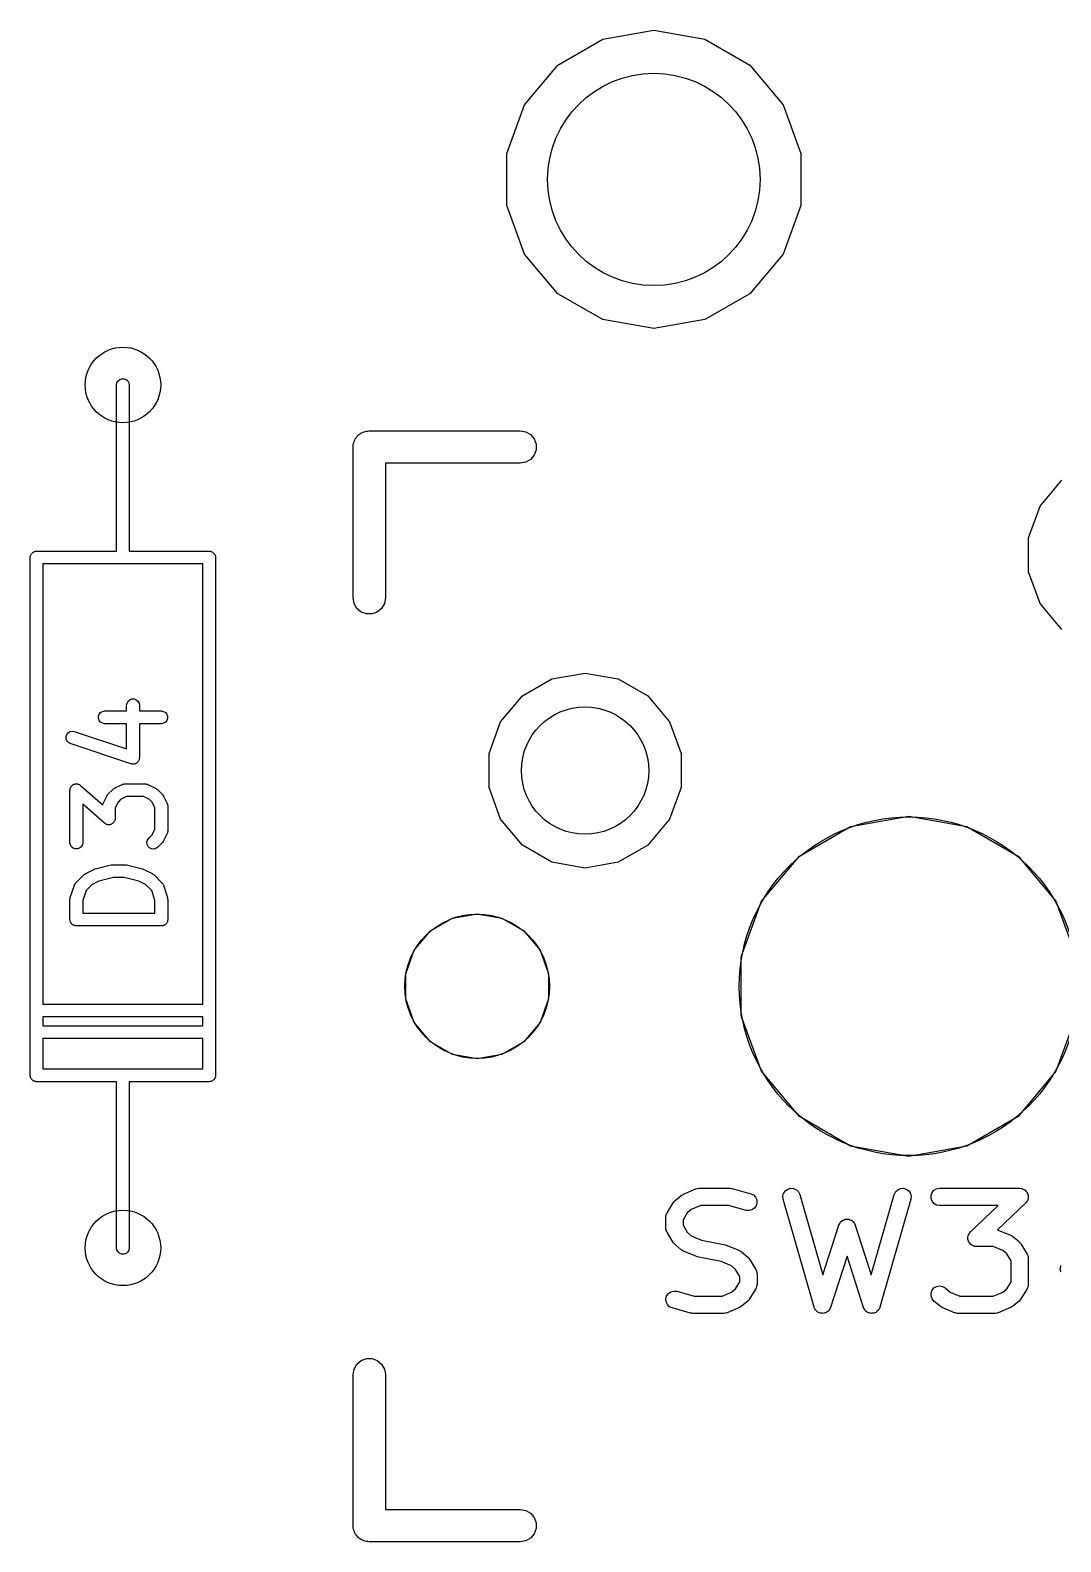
# Model space of a CAD drawing. Extents: x 35 to 203, y -146 to -25.
# Drawn here: x 101.91 to 114.04, y -104.54 to -86.74 of the extents above; entities that cross this region are included whole.
import ezdxf

# ---------------------------------------------------------------- set-up
doc = ezdxf.new("R2010")
doc.units = 0
doc.header["$MEASUREMENT"] = 0
doc.layers.get('0').update_dxf_attribs({"linetype": 'CONTINUOUS'})
doc.layers.add('BLACK', color=7, linetype='CONTINUOUS')

# ---------------------------------------------------------------- blocks, each defined once
blk = doc.blocks.new('PCB詳細')
at = {"layer": 'BLACK'}
for p, q in [((108.649, -86.8493), (109.25, -86.7433)), ((109.25, -86.7433), (109.851, -86.8493)), ((108.121, -87.1543), (108.649, -86.8493)), ((109.851, -86.8493), (110.379, -87.1543)), ((107.729, -87.6217), (108.121, -87.1543)), ((110.379, -87.1543), (110.771, -87.6217)), ((107.52, -88.195), (107.729, -87.6217)), ((110.771, -87.6217), (110.98, -88.195)), ((107.52, -88.805), (107.52, -88.195)), ((110.98, -88.195), (110.98, -88.805)), ((107.729, -89.3783), (107.52, -88.805)), ((110.98, -88.805), (110.771, -89.3783)), ((108.121, -89.8457), (107.729, -89.3783)), ((110.771, -89.3783), (110.379, -89.8457)), ((108.649, -90.1507), (108.121, -89.8457)), ((110.379, -89.8457), (109.851, -90.1507)), ((109.25, -90.2567), (108.649, -90.1507)), ((109.851, -90.1507), (109.25, -90.2567)), ((102.925, -90.92), (102.93, -90.8943)), ((102.925, -92.19), (102.925, -90.92)), ((102.93, -90.8943), (102.943, -90.8718)), ((102.943, -90.8718), (102.962, -90.855)), ((102.962, -90.855), (102.987, -90.8461)), ((102.987, -90.8461), (103.013, -90.8461)), ((103.013, -90.8461), (103.037, -90.855)), ((103.037, -90.855), (103.057, -90.8718)), ((103.057, -90.8718), (103.07, -90.8943)), ((103.07, -90.8943), (103.075, -90.92)), ((103.075, -90.92), (103.075, -92.19)), ((105.82, -91.4793), (105.835, -91.471)), ((105.835, -91.471), (105.851, -91.4681)), ((105.851, -91.4681), (105.867, -91.4624)), ((105.867, -91.4624), (105.884, -91.4624)), ((105.884, -91.4624), (105.9, -91.4595)), ((105.9, -91.4595), (107.678, -91.4595)), ((107.678, -91.4595), (107.743, -91.471)), ((107.743, -91.471), (107.8, -91.5041)), ((105.709, -91.65), (105.712, -91.6336)), ((105.709, -93.428), (105.709, -91.65)), ((105.712, -91.6169), (105.718, -91.6013)), ((105.712, -91.6336), (105.712, -91.6169)), ((105.718, -91.6013), (105.721, -91.5848)), ((105.721, -91.5848), (105.729, -91.5704)), ((105.729, -91.5704), (105.735, -91.5547)), ((105.735, -91.5547), (105.746, -91.542)), ((105.746, -91.542), (105.754, -91.5275)), ((105.754, -91.5275), (105.767, -91.5168)), ((105.767, -91.5168), (105.778, -91.5041)), ((105.778, -91.5041), (105.792, -91.4957)), ((105.792, -91.4957), (105.805, -91.485)), ((105.805, -91.485), (105.82, -91.4793)), ((107.8, -91.5041), (107.843, -91.5547)), ((107.843, -91.5547), (107.866, -91.6169)), ((107.866, -91.6169), (107.866, -91.6831)), ((107.743, -91.829), (107.678, -91.8405)), ((107.8, -91.7959), (107.743, -91.829)), ((107.843, -91.7452), (107.8, -91.7959)), ((107.866, -91.6831), (107.843, -91.7452)), ((107.678, -91.8405), (106.09, -91.8405)), ((106.09, -91.8405), (106.09, -93.428)), ((113.796, -92.3463), (114.052, -92.0411)), ((102.925, -92.877), (102.925, -92.19)), ((103.075, -92.19), (103.075, -92.877)), ((113.66, -92.7208), (113.796, -92.3463)), ((113.66, -93.1192), (113.66, -92.7208)), ((101.932, -92.8996), (101.936, -92.8945)), ((101.936, -92.8945), (101.941, -92.8913)), ((101.941, -92.8913), (101.947, -92.887)), ((101.947, -92.887), (101.953, -92.8848)), ((101.953, -92.8848), (101.958, -92.8815)), ((101.958, -92.8815), (101.965, -92.8804)), ((101.965, -92.8804), (101.971, -92.8781)), ((101.971, -92.8781), (101.978, -92.8781)), ((101.978, -92.8781), (101.984, -92.877)), ((101.984, -92.877), (102.925, -92.877)), ((103.075, -92.877), (104.016, -92.877)), ((104.016, -92.877), (104.022, -92.8781)), ((104.022, -92.8781), (104.029, -92.8781)), ((104.029, -92.8781), (104.035, -92.8804)), ((104.035, -92.8804), (104.042, -92.8815)), ((104.042, -92.8815), (104.047, -92.8848)), ((104.047, -92.8848), (104.053, -92.887)), ((104.053, -92.887), (104.059, -92.8913)), ((104.059, -92.8913), (104.064, -92.8945)), ((104.064, -92.8945), (104.068, -92.8996)), ((101.909, -92.952), (101.91, -92.9455)), ((101.909, -99.048), (101.909, -92.952)), ((101.91, -92.939), (101.912, -92.9328)), ((101.91, -92.9455), (101.91, -92.939)), ((101.912, -92.9328), (101.914, -92.9263)), ((101.914, -92.9263), (101.917, -92.9207)), ((101.917, -92.9207), (101.919, -92.9145)), ((101.919, -92.9145), (101.923, -92.9095)), ((101.923, -92.9095), (101.927, -92.9038)), ((101.927, -92.9038), (101.932, -92.8996)), ((103, -93.027), (102.059, -93.027)), ((102.059, -93.027), (102.059, -98.211)), ((103.941, -93.027), (103, -93.027)), ((103.941, -98.211), (103.941, -93.027)), ((104.068, -92.8996), (104.073, -92.9038)), ((104.073, -92.9038), (104.077, -92.9095)), ((104.077, -92.9095), (104.081, -92.9145)), ((104.081, -92.9145), (104.083, -92.9207)), ((104.083, -92.9207), (104.086, -92.9263)), ((104.086, -92.9263), (104.088, -92.9328)), ((104.088, -92.9328), (104.09, -92.939)), ((104.09, -92.939), (104.09, -92.9455)), ((104.09, -92.9455), (104.091, -92.952)), ((104.091, -92.952), (104.091, -99.048)), ((113.796, -93.4937), (113.66, -93.1192)), ((105.721, -93.4932), (105.709, -93.428)), ((106.09, -93.428), (106.079, -93.4932)), ((105.754, -93.5505), (105.721, -93.4932)), ((105.805, -93.593), (105.754, -93.5505)), ((105.867, -93.6156), (105.805, -93.593)), ((105.995, -93.593), (105.933, -93.6156)), ((106.046, -93.5505), (105.995, -93.593)), ((106.079, -93.4932), (106.046, -93.5505)), ((114.052, -93.7989), (113.796, -93.4937)), ((105.933, -93.6156), (105.867, -93.6156)), ((108.048, -94.3818), (108.44, -94.3126)), ((108.44, -94.3126), (108.832, -94.3818)), ((107.702, -94.5811), (108.048, -94.3818)), ((108.832, -94.3818), (109.178, -94.5811)), ((103.044, -94.6905), (103.049, -94.6648)), ((103.049, -94.6648), (103.062, -94.6423)), ((103.062, -94.6423), (103.082, -94.6255)), ((103.082, -94.6255), (103.106, -94.6166)), ((103.106, -94.6166), (103.132, -94.6166)), ((103.132, -94.6166), (103.157, -94.6255)), ((103.157, -94.6255), (103.177, -94.6423)), ((103.177, -94.6423), (103.19, -94.6648)), ((103.19, -94.6648), (103.194, -94.6905)), ((107.446, -94.8863), (107.702, -94.5811)), ((109.178, -94.5811), (109.434, -94.8863)), ((102.712, -94.8203), (102.721, -94.7958)), ((102.712, -94.8464), (102.712, -94.8203)), ((102.721, -94.8708), (102.712, -94.8464)), ((102.721, -94.7958), (102.738, -94.7759)), ((102.738, -94.7759), (102.76, -94.7629)), ((102.76, -94.7629), (102.786, -94.7583)), ((102.786, -94.7583), (103.044, -94.7583)), ((103.044, -94.7583), (103.044, -94.6905)), ((103.194, -94.6905), (103.194, -94.7583)), ((103.194, -94.7583), (103.452, -94.7583)), ((103.452, -94.7583), (103.478, -94.7629)), ((103.478, -94.7629), (103.501, -94.7759)), ((103.501, -94.7759), (103.517, -94.7958)), ((103.517, -94.7958), (103.526, -94.8203)), ((103.526, -94.8464), (103.517, -94.8708)), ((103.526, -94.8203), (103.526, -94.8464)), ((102.339, -95.0357), (102.355, -95.0153)), ((102.355, -95.0153), (102.377, -95.0017)), ((102.377, -95.0017), (102.403, -94.9965)), ((102.403, -94.9965), (102.428, -95.0003)), ((102.428, -95.0003), (103.044, -95.2055)), ((102.738, -94.8908), (102.721, -94.8708)), ((102.76, -94.9038), (102.738, -94.8908)), ((102.786, -94.9083), (102.76, -94.9038)), ((103.044, -94.9083), (102.786, -94.9083)), ((103.044, -95.2055), (103.044, -94.9083)), ((103.452, -94.9083), (103.194, -94.9083)), ((103.194, -94.9083), (103.194, -95.3095)), ((103.478, -94.9038), (103.452, -94.9083)), ((103.501, -94.8908), (103.478, -94.9038)), ((103.517, -94.8708), (103.501, -94.8908)), ((107.31, -95.2608), (107.446, -94.8863)), ((109.434, -94.8863), (109.57, -95.2608)), ((102.331, -95.0604), (102.339, -95.0357)), ((102.331, -95.0865), (102.331, -95.0604)), ((102.341, -95.1107), (102.331, -95.0865)), ((102.358, -95.1302), (102.341, -95.1107)), ((102.381, -95.1426), (102.358, -95.1302)), ((103.095, -95.3807), (102.381, -95.1426)), ((103.101, -95.3815), (103.095, -95.3807)), ((103.106, -95.3834), (103.101, -95.3815)), ((103.114, -95.3834), (103.106, -95.3834)), ((103.121, -95.3845), (103.114, -95.3834)), ((103.127, -95.3834), (103.121, -95.3845)), ((103.132, -95.3834), (103.127, -95.3834)), ((103.139, -95.3808), (103.132, -95.3834)), ((103.147, -95.3793), (103.139, -95.3808)), ((103.151, -95.3764), (103.147, -95.3793)), ((103.157, -95.3745), (103.151, -95.3764)), ((103.162, -95.3696), (103.157, -95.3745)), ((103.169, -95.3656), (103.162, -95.3696)), ((103.172, -95.3613), (103.169, -95.3656)), ((103.177, -95.3577), (103.172, -95.3613)), ((103.18, -95.3512), (103.177, -95.3577)), ((103.185, -95.3452), (103.18, -95.3512)), ((103.187, -95.34), (103.185, -95.3452)), ((103.19, -95.3352), (103.187, -95.34)), ((103.191, -95.3277), (103.19, -95.3352)), ((103.193, -95.3205), (103.191, -95.3277)), ((103.194, -95.3095), (103.193, -95.315)), ((103.193, -95.315), (103.193, -95.3205)), ((107.31, -95.6592), (107.31, -95.2608)), ((109.57, -95.2608), (109.57, -95.6592)), ((102.377, -95.6905), (102.379, -95.6833)), ((102.377, -96.3095), (102.377, -95.6905)), ((102.379, -95.6759), (102.381, -95.6705)), ((102.379, -95.6833), (102.379, -95.6759)), ((102.381, -95.6705), (102.382, -95.6648)), ((102.382, -95.6648), (102.386, -95.6585)), ((102.386, -95.6585), (102.388, -95.6516)), ((102.388, -95.6516), (102.392, -95.6473)), ((102.392, -95.6473), (102.395, -95.6423)), ((102.395, -95.6423), (102.401, -95.6376)), ((102.401, -95.6376), (102.405, -95.632)), ((102.405, -95.632), (102.41, -95.6292)), ((102.41, -95.6292), (102.415, -95.6255)), ((102.415, -95.6255), (102.422, -95.623)), ((102.422, -95.623), (102.428, -95.6195)), ((102.428, -95.6195), (102.434, -95.6186)), ((102.434, -95.6186), (102.439, -95.6166)), ((102.439, -95.6166), (102.447, -95.6166)), ((102.447, -95.6166), (102.454, -95.6155)), ((102.454, -95.6155), (102.46, -95.6166)), ((102.46, -95.6166), (102.465, -95.6166)), ((102.465, -95.6166), (102.472, -95.6191)), ((102.472, -95.6191), (102.479, -95.6205)), ((102.479, -95.6205), (102.484, -95.6235)), ((102.484, -95.6235), (102.49, -95.6255)), ((102.49, -95.6255), (102.495, -95.6302)), ((102.495, -95.6302), (102.502, -95.634)), ((102.502, -95.634), (102.762, -95.8615)), ((102.814, -95.7522), (102.821, -95.7425)), ((102.821, -95.7425), (102.828, -95.7327)), ((102.828, -95.7327), (102.876, -95.6851)), ((102.876, -95.6851), (102.885, -95.6782)), ((102.885, -95.6782), (102.895, -95.671)), ((102.895, -95.671), (102.99, -95.6234)), ((102.99, -95.6234), (102.994, -95.6222)), ((102.994, -95.6222), (102.998, -95.62)), ((102.998, -95.62), (103.007, -95.6185)), ((103.007, -95.6185), (103.015, -95.616)), ((103.015, -95.616), (103.02, -95.6162)), ((103.02, -95.6162), (103.024, -95.6155)), ((103.024, -95.6155), (103.262, -95.6155)), ((103.262, -95.6155), (103.266, -95.6162)), ((103.266, -95.6162), (103.27, -95.616)), ((103.27, -95.616), (103.279, -95.6185)), ((103.279, -95.6185), (103.288, -95.62)), ((103.288, -95.62), (103.291, -95.6222)), ((103.291, -95.6222), (103.295, -95.6234)), ((103.295, -95.6234), (103.391, -95.671)), ((103.391, -95.671), (103.4, -95.6782)), ((103.4, -95.6782), (103.41, -95.6851)), ((103.41, -95.6851), (103.458, -95.7327)), ((103.458, -95.7327), (103.465, -95.7425)), ((103.465, -95.7425), (103.472, -95.7522)), ((107.446, -96.0337), (107.31, -95.6592)), ((109.57, -95.6592), (109.434, -96.0337)), ((102.784, -96.0803), (102.527, -95.8558)), ((102.527, -95.8558), (102.527, -96.3095)), ((102.762, -95.8615), (102.763, -95.8553)), ((102.763, -95.8553), (102.765, -95.8516)), ((102.765, -95.8516), (102.766, -95.8474)), ((102.766, -95.8474), (102.814, -95.7522)), ((102.943, -95.8301), (102.908, -95.8987)), ((102.908, -95.8987), (102.908, -96.0238)), ((102.973, -95.7997), (102.943, -95.8301)), ((103.042, -95.7655), (102.973, -95.7997)), ((103.244, -95.7655), (103.042, -95.7655)), ((103.313, -95.7997), (103.244, -95.7655)), ((103.343, -95.8301), (103.313, -95.7997)), ((103.377, -95.8987), (103.343, -95.8301)), ((103.377, -96.149), (103.377, -95.8987)), ((103.472, -95.7522), (103.519, -95.8474)), ((103.519, -95.8474), (103.521, -95.8516)), ((103.521, -95.8516), (103.523, -95.8553)), ((103.523, -95.8553), (103.524, -95.864)), ((103.524, -95.864), (103.527, -95.8724)), ((103.527, -95.8724), (103.527, -95.8767)), ((103.527, -95.8767), (103.527, -95.881)), ((103.527, -95.881), (103.527, -96.1667)), ((102.79, -96.084), (102.784, -96.0803)), ((102.796, -96.0888), (102.79, -96.084)), ((102.801, -96.0907), (102.796, -96.0888)), ((102.806, -96.0937), (102.801, -96.0907)), ((102.813, -96.0952), (102.806, -96.0937)), ((102.82, -96.0977), (102.813, -96.0952)), ((102.826, -96.0977), (102.82, -96.0977)), ((102.832, -96.0988), (102.826, -96.0977)), ((102.839, -96.0977), (102.832, -96.0988)), ((102.846, -96.0977), (102.839, -96.0977)), ((102.852, -96.0957), (102.846, -96.0977)), ((102.858, -96.0948), (102.852, -96.0957)), ((102.864, -96.0913), (102.858, -96.0948)), ((102.871, -96.0888), (102.864, -96.0913)), ((102.875, -96.085), (102.871, -96.0888)), ((102.88, -96.0823), (102.875, -96.085)), ((102.885, -96.0767), (102.88, -96.0823)), ((102.891, -96.072), (102.885, -96.0767)), ((102.894, -96.067), (102.891, -96.072)), ((102.897, -96.0626), (102.894, -96.067)), ((102.9, -96.0558), (102.897, -96.0626)), ((102.904, -96.0495), (102.9, -96.0558)), ((102.905, -96.0438), (102.904, -96.0495)), ((102.907, -96.0384), (102.905, -96.0438)), ((102.908, -96.0238), (102.907, -96.031)), ((102.907, -96.031), (102.907, -96.0384)), ((107.702, -96.3389), (107.446, -96.0337)), ((109.434, -96.0337), (109.178, -96.3389)), ((111.565, -96.1192), (112.25, -95.9985)), ((112.25, -95.9985), (112.935, -96.1192)), ((103.282, -96.303), (103.289, -96.2778)), ((103.289, -96.2778), (103.304, -96.2565)), ((103.304, -96.2565), (103.343, -96.2175)), ((103.343, -96.2175), (103.377, -96.149)), ((103.519, -96.2002), (103.472, -96.2954)), ((103.521, -96.1961), (103.519, -96.2002)), ((103.523, -96.1923), (103.521, -96.1961)), ((103.524, -96.1837), (103.523, -96.1923)), ((103.527, -96.1752), (103.524, -96.1837)), ((103.527, -96.1667), (103.527, -96.1709)), ((103.527, -96.1709), (103.527, -96.1752)), ((110.963, -96.4667), (111.565, -96.1192)), ((112.935, -96.1192), (113.537, -96.4667)), ((102.382, -96.3352), (102.377, -96.3095)), ((102.395, -96.3577), (102.382, -96.3352)), ((102.415, -96.3745), (102.395, -96.3577)), ((102.439, -96.3834), (102.415, -96.3745)), ((102.465, -96.3834), (102.439, -96.3834)), ((102.49, -96.3745), (102.465, -96.3834)), ((102.51, -96.3577), (102.49, -96.3745)), ((102.523, -96.3352), (102.51, -96.3577)), ((102.527, -96.3095), (102.523, -96.3352)), ((103.285, -96.3289), (103.282, -96.303)), ((103.296, -96.3525), (103.285, -96.3289)), ((103.314, -96.371), (103.296, -96.3525)), ((103.338, -96.382), (103.314, -96.371)), ((103.364, -96.3842), (103.338, -96.382)), ((103.389, -96.3775), (103.364, -96.3842)), ((103.41, -96.3626), (103.389, -96.3775)), ((103.458, -96.3149), (103.41, -96.3626)), ((103.465, -96.3051), (103.458, -96.3149)), ((103.472, -96.2954), (103.465, -96.3051)), ((108.048, -96.5382), (107.702, -96.3389)), ((109.178, -96.3389), (108.832, -96.5382)), ((102.562, -96.671), (102.657, -96.6234)), ((102.657, -96.6234), (102.665, -96.6211)), ((102.665, -96.6211), (102.672, -96.6177)), ((102.672, -96.6177), (102.863, -96.5701)), ((102.863, -96.5701), (102.872, -96.5694)), ((102.872, -96.5694), (102.881, -96.5679)), ((102.881, -96.5679), (103.024, -96.5679)), ((103.024, -96.5679), (103.033, -96.5694)), ((103.033, -96.5694), (103.042, -96.5701)), ((103.042, -96.5701), (103.232, -96.6177)), ((103.232, -96.6177), (103.24, -96.6211)), ((103.24, -96.6211), (103.248, -96.6234)), ((103.248, -96.6234), (103.343, -96.671)), ((108.44, -96.6074), (108.048, -96.5382)), ((108.832, -96.5382), (108.44, -96.6074)), ((110.517, -96.9992), (110.963, -96.4667)), ((113.537, -96.4667), (113.983, -96.9992)), ((102.381, -96.9525), (102.429, -96.8096)), ((102.429, -96.8096), (102.431, -96.8058)), ((102.431, -96.8058), (102.432, -96.8016)), ((102.432, -96.8016), (102.437, -96.7944)), ((102.437, -96.7944), (102.441, -96.7867)), ((102.441, -96.7867), (102.444, -96.7838)), ((102.444, -96.7838), (102.447, -96.7803)), ((102.447, -96.7803), (102.542, -96.6851)), ((102.542, -96.6851), (102.552, -96.6782)), ((102.552, -96.6782), (102.562, -96.671)), ((102.64, -96.7997), (102.566, -96.8738)), ((102.717, -96.7612), (102.64, -96.7997)), ((102.89, -96.7179), (102.717, -96.7612)), ((103.015, -96.7179), (102.89, -96.7179)), ((103.188, -96.7612), (103.015, -96.7179)), ((103.265, -96.7997), (103.188, -96.7612)), ((103.339, -96.8738), (103.265, -96.7997)), ((103.343, -96.671), (103.353, -96.6782)), ((103.353, -96.6782), (103.363, -96.6851)), ((103.363, -96.6851), (103.458, -96.7803)), ((103.458, -96.7803), (103.46, -96.7838)), ((103.46, -96.7838), (103.464, -96.7867)), ((103.464, -96.7867), (103.468, -96.7944)), ((103.468, -96.7944), (103.473, -96.8016)), ((103.473, -96.8016), (103.474, -96.8058)), ((103.474, -96.8058), (103.476, -96.8096)), ((103.476, -96.8096), (103.524, -96.9525)), ((102.377, -96.9762), (102.379, -96.9643)), ((102.377, -97.2143), (102.377, -96.9762)), ((102.379, -96.9643), (102.381, -96.9525)), ((102.566, -96.8738), (102.527, -96.9884)), ((102.527, -96.9884), (102.527, -97.1393)), ((103.377, -96.9884), (103.339, -96.8738)), ((103.377, -97.1393), (103.377, -96.9884)), ((103.524, -96.9525), (103.525, -96.9643)), ((103.525, -96.9643), (103.527, -96.9762)), ((103.527, -96.9762), (103.527, -97.2143)), ((102.527, -97.1393), (103.377, -97.1393)), ((106.878, -97.1974), (107.17, -97.1458)), ((107.17, -97.1458), (107.462, -97.1974)), ((110.279, -97.6524), (110.517, -96.9992)), ((113.983, -96.9992), (114.221, -97.6524)), ((102.379, -97.2207), (102.377, -97.2143)), ((102.379, -97.2273), (102.379, -97.2207)), ((102.381, -97.2335), (102.379, -97.2273)), ((102.382, -97.2399), (102.381, -97.2335)), ((102.385, -97.2456), (102.382, -97.2399)), ((102.387, -97.2518), (102.385, -97.2456)), ((102.392, -97.2568), (102.387, -97.2518)), ((102.395, -97.2625), (102.392, -97.2568)), ((102.4, -97.2667), (102.395, -97.2625)), ((102.404, -97.2717), (102.4, -97.2667)), ((102.41, -97.275), (102.404, -97.2717)), ((102.415, -97.2792), (102.41, -97.275)), ((102.421, -97.2815), (102.415, -97.2792)), ((102.427, -97.2848), (102.421, -97.2815)), ((102.433, -97.2859), (102.427, -97.2848)), ((102.439, -97.2881), (102.433, -97.2859)), ((102.446, -97.2881), (102.439, -97.2881)), ((102.452, -97.2893), (102.446, -97.2881)), ((103.452, -97.2893), (102.452, -97.2893)), ((103.459, -97.2881), (103.452, -97.2893)), ((103.465, -97.2881), (103.459, -97.2881)), ((103.472, -97.2859), (103.465, -97.2881)), ((103.478, -97.2848), (103.472, -97.2859)), ((103.484, -97.2815), (103.478, -97.2848)), ((103.49, -97.2792), (103.484, -97.2815)), ((103.495, -97.275), (103.49, -97.2792)), ((103.501, -97.2717), (103.495, -97.275)), ((103.505, -97.2667), (103.501, -97.2717)), ((103.51, -97.2625), (103.505, -97.2667)), ((103.513, -97.2568), (103.51, -97.2625)), ((103.517, -97.2518), (103.513, -97.2568)), ((103.52, -97.2456), (103.517, -97.2518)), ((103.523, -97.2399), (103.52, -97.2456)), ((103.524, -97.2335), (103.523, -97.2399)), ((103.526, -97.2273), (103.524, -97.2335)), ((103.527, -97.2143), (103.526, -97.2207)), ((103.526, -97.2207), (103.526, -97.2273)), ((106.43, -97.5729), (106.621, -97.3457)), ((106.621, -97.3457), (106.878, -97.1974)), ((107.462, -97.1974), (107.719, -97.3457)), ((107.719, -97.3457), (107.91, -97.5729)), ((106.329, -97.8517), (106.43, -97.5729)), ((107.91, -97.5729), (108.011, -97.8517)), ((110.279, -98.3476), (110.279, -97.6524)), ((106.329, -98.1483), (106.329, -97.8517)), ((108.011, -97.8517), (108.011, -98.1483)), ((102.059, -98.211), (103.941, -98.211)), ((106.43, -98.4271), (106.329, -98.1483)), ((108.011, -98.1483), (107.91, -98.4271)), ((102.059, -98.361), (102.059, -98.465)), ((103.941, -98.361), (102.059, -98.361)), ((103.941, -98.465), (103.941, -98.361)), ((110.517, -99.0008), (110.279, -98.3476)), ((114.221, -98.3476), (113.983, -99.0008)), ((102.059, -98.465), (103.941, -98.465)), ((106.621, -98.6543), (106.43, -98.4271)), ((107.91, -98.4271), (107.719, -98.6543)), ((103.941, -98.615), (102.059, -98.615)), ((102.059, -98.615), (102.059, -98.973)), ((103.941, -98.973), (103.941, -98.615)), ((106.878, -98.8026), (106.621, -98.6543)), ((107.719, -98.6543), (107.462, -98.8026)), ((107.17, -98.8541), (106.878, -98.8026)), ((107.462, -98.8026), (107.17, -98.8541)), ((101.91, -99.0545), (101.909, -99.048)), ((101.91, -99.061), (101.91, -99.0545)), ((101.912, -99.0672), (101.91, -99.061)), ((101.914, -99.0737), (101.912, -99.0672)), ((101.917, -99.0793), (101.914, -99.0737)), ((101.919, -99.0855), (101.917, -99.0793)), ((101.923, -99.0905), (101.919, -99.0855)), ((101.927, -99.0962), (101.923, -99.0905)), ((101.932, -99.1004), (101.927, -99.0962)), ((101.936, -99.1055), (101.932, -99.1004)), ((101.941, -99.1087), (101.936, -99.1055)), ((101.947, -99.113), (101.941, -99.1087)), ((101.953, -99.1152), (101.947, -99.113)), ((101.958, -99.1185), (101.953, -99.1152)), ((101.965, -99.1196), (101.958, -99.1185)), ((101.971, -99.1219), (101.965, -99.1196)), ((101.978, -99.1219), (101.971, -99.1219)), ((101.984, -99.123), (101.978, -99.1219)), ((102.925, -99.123), (101.984, -99.123)), ((102.059, -98.973), (103, -98.973)), ((102.925, -99.81), (102.925, -99.123)), ((103, -98.973), (103.941, -98.973)), ((104.016, -99.123), (103.075, -99.123)), ((103.075, -99.123), (103.075, -99.81)), ((104.022, -99.1219), (104.016, -99.123)), ((104.029, -99.1219), (104.022, -99.1219)), ((104.035, -99.1196), (104.029, -99.1219)), ((104.042, -99.1185), (104.035, -99.1196)), ((104.047, -99.1152), (104.042, -99.1185)), ((104.053, -99.113), (104.047, -99.1152)), ((104.059, -99.1087), (104.053, -99.113)), ((104.064, -99.1055), (104.059, -99.1087)), ((104.068, -99.1004), (104.064, -99.1055)), ((104.073, -99.0962), (104.068, -99.1004)), ((104.077, -99.0905), (104.073, -99.0962)), ((104.081, -99.0855), (104.077, -99.0905)), ((104.083, -99.0793), (104.081, -99.0855)), ((104.086, -99.0737), (104.083, -99.0793)), ((104.088, -99.0672), (104.086, -99.0737)), ((104.09, -99.061), (104.088, -99.0672)), ((104.091, -99.048), (104.09, -99.0545)), ((104.09, -99.0545), (104.09, -99.061)), ((110.963, -99.5332), (110.517, -99.0008)), ((113.983, -99.0008), (113.537, -99.5332)), ((111.565, -99.8808), (110.963, -99.5332)), ((113.537, -99.5332), (112.935, -99.8808)), ((102.925, -101.08), (102.925, -99.81)), ((103.075, -99.81), (103.075, -101.08)), ((112.25, -100.002), (111.565, -99.8808)), ((112.935, -99.8808), (112.25, -100.002)), ((109.405, -100.669), (109.478, -100.548)), ((109.478, -100.548), (109.489, -100.535)), ((109.489, -100.535), (109.5, -100.522)), ((109.5, -100.522), (109.572, -100.462)), ((109.572, -100.462), (109.586, -100.454)), ((109.586, -100.454), (109.598, -100.446)), ((109.598, -100.446), (109.743, -100.386)), ((109.743, -100.386), (109.746, -100.385)), ((109.746, -100.385), (109.748, -100.384)), ((109.748, -100.384), (109.763, -100.381)), ((109.763, -100.381), (109.778, -100.378)), ((109.778, -100.378), (109.78, -100.378)), ((109.78, -100.378), (109.783, -100.378)), ((109.783, -100.378), (110.145, -100.378)), ((110.145, -100.378), (110.159, -100.38)), ((110.159, -100.38), (110.173, -100.382)), ((110.173, -100.382), (110.39, -100.442)), ((110.39, -100.442), (110.422, -100.457)), ((110.422, -100.457), (110.447, -100.482)), ((110.447, -100.482), (110.462, -100.515)), ((110.464, -100.55), (110.455, -100.584)), ((110.462, -100.515), (110.464, -100.55)), ((110.77, -100.472), (110.778, -100.438)), ((110.773, -100.507), (110.77, -100.472)), ((111.136, -101.777), (110.773, -100.507)), ((110.778, -100.438), (110.798, -100.409)), ((110.798, -100.409), (110.827, -100.388)), ((110.827, -100.388), (110.861, -100.378)), ((110.861, -100.378), (110.896, -100.381)), ((110.896, -100.381), (110.928, -100.395)), ((110.928, -100.395), (110.953, -100.42)), ((110.953, -100.42), (110.969, -100.452)), ((110.969, -100.452), (111.24, -101.399)), ((111.809, -101.399), (112.08, -100.452)), ((112.275, -100.507), (111.912, -101.777)), ((112.08, -100.452), (112.095, -100.42)), ((112.095, -100.42), (112.121, -100.395)), ((112.121, -100.395), (112.153, -100.381)), ((112.153, -100.381), (112.188, -100.378)), ((112.188, -100.378), (112.222, -100.388)), ((112.222, -100.388), (112.25, -100.409)), ((112.25, -100.409), (112.27, -100.438)), ((112.27, -100.438), (112.279, -100.472)), ((112.279, -100.472), (112.275, -100.507)), ((112.513, -100.462), (112.525, -100.429)), ((112.513, -100.497), (112.513, -100.462)), ((112.525, -100.53), (112.513, -100.497)), ((112.525, -100.429), (112.548, -100.402)), ((112.548, -100.557), (112.525, -100.53)), ((112.548, -100.402), (112.578, -100.384)), ((112.578, -100.384), (112.613, -100.378)), ((112.613, -100.378), (113.556, -100.378)), ((113.556, -100.378), (113.571, -100.38)), ((113.571, -100.38), (113.585, -100.382)), ((113.585, -100.382), (113.588, -100.383)), ((113.588, -100.383), (113.591, -100.384)), ((113.591, -100.384), (113.604, -100.391)), ((113.604, -100.391), (113.617, -100.398)), ((113.617, -100.398), (113.619, -100.4)), ((113.619, -100.4), (113.622, -100.402)), ((113.622, -100.402), (113.631, -100.413)), ((113.635, -100.541), (113.626, -100.553)), ((113.631, -100.413), (113.641, -100.423)), ((113.644, -100.53), (113.635, -100.541)), ((113.641, -100.423), (113.642, -100.426)), ((113.642, -100.426), (113.644, -100.429)), ((113.644, -100.429), (113.649, -100.442)), ((113.645, -100.527), (113.644, -100.53)), ((113.647, -100.525), (113.645, -100.527)), ((113.651, -100.511), (113.647, -100.525)), ((113.649, -100.442), (113.655, -100.456)), ((113.656, -100.497), (113.651, -100.511)), ((113.655, -100.456), (113.655, -100.459)), ((113.655, -100.459), (113.656, -100.462)), ((113.656, -100.462), (113.656, -100.476)), ((113.656, -100.476), (113.657, -100.491)), ((113.657, -100.491), (113.656, -100.494)), ((113.656, -100.494), (113.656, -100.497)), ((109.391, -100.721), (109.392, -100.712)), ((109.391, -100.842), (109.391, -100.721)), ((109.392, -100.712), (109.393, -100.702)), ((109.393, -100.702), (109.395, -100.695)), ((109.395, -100.695), (109.397, -100.687)), ((109.397, -100.687), (109.402, -100.678)), ((109.402, -100.678), (109.405, -100.669)), ((109.643, -100.668), (109.594, -100.75)), ((109.691, -100.628), (109.643, -100.668)), ((109.803, -100.581), (109.691, -100.628)), ((110.132, -100.581), (109.803, -100.581)), ((110.336, -100.638), (110.132, -100.581)), ((110.371, -100.641), (110.336, -100.638)), ((110.405, -100.632), (110.371, -100.641)), ((110.434, -100.612), (110.405, -100.632)), ((110.455, -100.584), (110.434, -100.612)), ((112.578, -100.575), (112.548, -100.557)), ((112.613, -100.581), (112.578, -100.575)), ((113.302, -100.581), (112.613, -100.581)), ((112.978, -100.89), (113.302, -100.581)), ((113.626, -100.553), (113.297, -100.867)), ((109.392, -100.852), (109.391, -100.842)), ((109.393, -100.862), (109.392, -100.852)), ((109.395, -100.869), (109.393, -100.862)), ((109.397, -100.877), (109.395, -100.869)), ((109.402, -100.886), (109.397, -100.877)), ((109.405, -100.895), (109.402, -100.886)), ((109.478, -101.016), (109.405, -100.895)), ((109.594, -100.75), (109.594, -100.814)), ((109.594, -100.814), (109.643, -100.896)), ((109.643, -100.896), (109.691, -100.936)), ((111.24, -101.399), (111.428, -100.811)), ((111.428, -100.811), (111.429, -100.808)), ((111.429, -100.808), (111.43, -100.804)), ((111.43, -100.804), (111.438, -100.792)), ((111.438, -100.792), (111.444, -100.78)), ((111.444, -100.78), (111.447, -100.777)), ((111.447, -100.777), (111.449, -100.774)), ((111.449, -100.774), (111.46, -100.766)), ((111.46, -100.766), (111.47, -100.756)), ((111.47, -100.756), (111.474, -100.755)), ((111.474, -100.755), (111.477, -100.752)), ((111.477, -100.752), (111.49, -100.748)), ((111.49, -100.748), (111.503, -100.743)), ((111.503, -100.743), (111.507, -100.743)), ((111.507, -100.743), (111.511, -100.742)), ((111.511, -100.742), (111.524, -100.742)), ((111.524, -100.742), (111.538, -100.742)), ((111.538, -100.742), (111.542, -100.743)), ((111.542, -100.743), (111.546, -100.743)), ((111.546, -100.743), (111.559, -100.748)), ((111.559, -100.748), (111.572, -100.752)), ((111.572, -100.752), (111.575, -100.755)), ((111.575, -100.755), (111.579, -100.756)), ((111.579, -100.756), (111.589, -100.766)), ((111.589, -100.766), (111.599, -100.774)), ((111.599, -100.774), (111.602, -100.777)), ((111.602, -100.777), (111.605, -100.78)), ((111.605, -100.78), (111.611, -100.792)), ((111.611, -100.792), (111.618, -100.804)), ((111.618, -100.804), (111.619, -100.808)), ((111.619, -100.808), (111.621, -100.811)), ((111.621, -100.811), (111.809, -101.399)), ((112.96, -100.913), (112.97, -100.901)), ((112.97, -100.901), (112.978, -100.89)), ((113.297, -100.867), (113.301, -100.868)), ((113.301, -100.868), (113.303, -100.869)), ((113.303, -100.869), (113.305, -100.87)), ((113.305, -100.87), (113.45, -100.93)), ((102.93, -101.106), (102.925, -101.08)), ((103.075, -101.08), (103.07, -101.106)), ((109.489, -101.028), (109.478, -101.016)), ((109.5, -101.041), (109.489, -101.028)), ((109.572, -101.102), (109.5, -101.041)), ((109.691, -100.936), (109.813, -100.987)), ((109.813, -100.987), (110.094, -101.045)), ((110.094, -101.045), (110.103, -101.049)), ((110.103, -101.049), (110.112, -101.051)), ((110.112, -101.051), (110.257, -101.111)), ((112.947, -100.952), (112.948, -100.949)), ((112.948, -100.966), (112.947, -100.952)), ((112.948, -100.946), (112.953, -100.932)), ((112.948, -100.949), (112.948, -100.946)), ((112.948, -100.981), (112.948, -100.966)), ((112.949, -100.984), (112.948, -100.981)), ((112.95, -100.987), (112.949, -100.984)), ((112.955, -101.001), (112.95, -100.987)), ((112.953, -100.932), (112.957, -100.918)), ((112.96, -101.014), (112.955, -101.001)), ((112.957, -100.918), (112.959, -100.916)), ((112.959, -100.916), (112.96, -100.913)), ((112.962, -101.017), (112.96, -101.014)), ((112.964, -101.02), (112.962, -101.017)), ((112.974, -101.03), (112.964, -101.02)), ((112.983, -101.041), (112.974, -101.03)), ((112.986, -101.043), (112.983, -101.041)), ((112.988, -101.045), (112.986, -101.043)), ((113.001, -101.052), (112.988, -101.045)), ((113.014, -101.059), (113.001, -101.052)), ((113.017, -101.059), (113.014, -101.059)), ((113.02, -101.061), (113.017, -101.059)), ((113.034, -101.062), (113.02, -101.061)), ((113.048, -101.065), (113.034, -101.062)), ((113.246, -101.065), (113.048, -101.065)), ((113.358, -101.112), (113.246, -101.065)), ((113.45, -100.93), (113.463, -100.938)), ((113.463, -100.938), (113.476, -100.946)), ((113.476, -100.946), (113.549, -101.006)), ((113.549, -101.006), (113.56, -101.019)), ((113.56, -101.019), (113.571, -101.032)), ((113.571, -101.032), (113.643, -101.153)), ((102.943, -101.128), (102.93, -101.106)), ((102.962, -101.145), (102.943, -101.128)), ((102.987, -101.154), (102.962, -101.145)), ((103.013, -101.154), (102.987, -101.154)), ((103.037, -101.145), (103.013, -101.154)), ((103.057, -101.128), (103.037, -101.145)), ((103.07, -101.106), (103.057, -101.128)), ((109.586, -101.109), (109.572, -101.102)), ((109.598, -101.118), (109.586, -101.109)), ((109.743, -101.178), (109.598, -101.118)), ((109.753, -101.18), (109.743, -101.178)), ((109.762, -101.184), (109.753, -101.18)), ((110.043, -101.242), (109.762, -101.184)), ((110.165, -101.293), (110.043, -101.242)), ((110.257, -101.111), (110.27, -101.12)), ((110.27, -101.12), (110.283, -101.127)), ((110.283, -101.127), (110.356, -101.188)), ((110.356, -101.188), (110.367, -101.201)), ((110.367, -101.201), (110.378, -101.213)), ((110.378, -101.213), (110.45, -101.334)), ((111.524, -101.176), (111.331, -101.78)), ((111.718, -101.78), (111.524, -101.176)), ((113.405, -101.151), (113.358, -101.112)), ((113.455, -101.233), (113.405, -101.151)), ((113.455, -101.479), (113.455, -101.233)), ((113.643, -101.153), (113.647, -101.162)), ((113.647, -101.162), (113.652, -101.17)), ((113.652, -101.17), (113.653, -101.178)), ((113.653, -101.178), (113.656, -101.186)), ((113.656, -101.186), (113.656, -101.196)), ((113.656, -101.196), (113.658, -101.205)), ((113.658, -101.205), (113.658, -101.508)), ((110.212, -101.333), (110.165, -101.293)), ((110.262, -101.415), (110.212, -101.333)), ((110.262, -101.479), (110.262, -101.415)), ((110.45, -101.334), (110.454, -101.343)), ((110.454, -101.343), (110.459, -101.352)), ((110.459, -101.352), (110.46, -101.36)), ((110.46, -101.36), (110.463, -101.367)), ((110.463, -101.367), (110.463, -101.377)), ((110.463, -101.377), (110.465, -101.387)), ((110.465, -101.387), (110.465, -101.508)), ((114.035, -101.323), (114.037, -101.316)), ((114.037, -101.333), (114.035, -101.323)), ((114.037, -101.309), (114.04, -101.299)), ((114.037, -101.316), (114.037, -101.309)), ((114.037, -101.344), (114.037, -101.333)), ((114.039, -101.351), (114.037, -101.344)), ((114.04, -101.358), (114.039, -101.351)), ((114.04, -101.299), (114.043, -101.288)), ((114.045, -101.367), (114.04, -101.358)), ((109.401, -101.645), (109.421, -101.617)), ((109.421, -101.617), (109.45, -101.597)), ((109.45, -101.597), (109.484, -101.588)), ((109.484, -101.588), (109.519, -101.591)), ((109.519, -101.591), (109.724, -101.648)), ((110.053, -101.648), (110.165, -101.601)), ((110.165, -101.601), (110.212, -101.562)), ((110.212, -101.562), (110.262, -101.479)), ((110.45, -101.56), (110.378, -101.681)), ((110.454, -101.551), (110.45, -101.56)), ((110.459, -101.542), (110.454, -101.551)), ((110.46, -101.534), (110.459, -101.542)), ((110.463, -101.527), (110.46, -101.534)), ((110.465, -101.508), (110.463, -101.517)), ((110.463, -101.517), (110.463, -101.527)), ((112.513, -101.611), (112.525, -101.578)), ((112.513, -101.647), (112.513, -101.611)), ((112.525, -101.578), (112.547, -101.551)), ((112.547, -101.551), (112.578, -101.533)), ((112.578, -101.533), (112.613, -101.527)), ((112.613, -101.527), (112.647, -101.533)), ((112.647, -101.533), (112.678, -101.551)), ((112.678, -101.551), (112.739, -101.601)), ((112.739, -101.601), (112.851, -101.648)), ((113.246, -101.648), (113.358, -101.601)), ((113.358, -101.601), (113.405, -101.562)), ((113.405, -101.562), (113.455, -101.479)), ((113.643, -101.56), (113.571, -101.681)), ((113.647, -101.551), (113.643, -101.56)), ((113.652, -101.542), (113.647, -101.551)), ((113.653, -101.534), (113.652, -101.542)), ((113.656, -101.527), (113.653, -101.534)), ((113.658, -101.508), (113.656, -101.517)), ((113.656, -101.517), (113.656, -101.527)), ((109.391, -101.679), (109.401, -101.645)), ((109.394, -101.714), (109.391, -101.679)), ((109.409, -101.747), (109.394, -101.714)), ((109.433, -101.772), (109.409, -101.747)), ((109.465, -101.787), (109.433, -101.772)), ((109.683, -101.847), (109.465, -101.787)), ((109.724, -101.648), (110.053, -101.648)), ((110.257, -101.783), (110.112, -101.843)), ((110.27, -101.775), (110.257, -101.783)), ((110.283, -101.767), (110.27, -101.775)), ((110.356, -101.707), (110.283, -101.767)), ((110.367, -101.694), (110.356, -101.707)), ((110.378, -101.681), (110.367, -101.694)), ((111.139, -101.783), (111.136, -101.777)), ((111.14, -101.788), (111.139, -101.783)), ((111.146, -101.798), (111.14, -101.788)), ((111.327, -101.791), (111.32, -101.801)), ((111.328, -101.785), (111.327, -101.791)), ((111.331, -101.78), (111.328, -101.785)), ((111.72, -101.785), (111.718, -101.78)), ((111.722, -101.791), (111.72, -101.785)), ((111.729, -101.801), (111.722, -101.791)), ((111.909, -101.788), (111.902, -101.798)), ((111.91, -101.783), (111.909, -101.788)), ((111.912, -101.777), (111.91, -101.783)), ((112.525, -101.68), (112.513, -101.647)), ((112.548, -101.707), (112.525, -101.68)), ((112.62, -101.767), (112.548, -101.707)), ((112.634, -101.775), (112.62, -101.767)), ((112.646, -101.783), (112.634, -101.775)), ((112.791, -101.843), (112.646, -101.783)), ((112.851, -101.648), (113.246, -101.648)), ((113.45, -101.783), (113.305, -101.843)), ((113.463, -101.775), (113.45, -101.783)), ((113.476, -101.767), (113.463, -101.775)), ((113.549, -101.707), (113.476, -101.767)), ((113.56, -101.694), (113.549, -101.707)), ((113.571, -101.681), (113.56, -101.694)), ((109.696, -101.849), (109.683, -101.847)), ((109.71, -101.851), (109.696, -101.849)), ((110.073, -101.851), (109.71, -101.851)), ((110.075, -101.851), (110.073, -101.851)), ((110.078, -101.851), (110.075, -101.851)), ((110.092, -101.848), (110.078, -101.851)), ((110.108, -101.845), (110.092, -101.848)), ((110.11, -101.844), (110.108, -101.845)), ((110.112, -101.843), (110.11, -101.844)), ((111.152, -101.809), (111.146, -101.798)), ((111.156, -101.813), (111.152, -101.809)), ((111.159, -101.818), (111.156, -101.813)), ((111.168, -101.825), (111.159, -101.818)), ((111.177, -101.834), (111.168, -101.825)), ((111.182, -101.836), (111.177, -101.834)), ((111.187, -101.839), (111.182, -101.836)), ((111.198, -101.843), (111.187, -101.839)), ((111.209, -101.848), (111.198, -101.843)), ((111.215, -101.848), (111.209, -101.848)), ((111.22, -101.85), (111.215, -101.848)), ((111.232, -101.85), (111.22, -101.85)), ((111.245, -101.851), (111.232, -101.85)), ((111.25, -101.849), (111.245, -101.851)), ((111.256, -101.849), (111.25, -101.849)), ((111.267, -101.844), (111.256, -101.849)), ((111.278, -101.841), (111.267, -101.844)), ((111.283, -101.838), (111.278, -101.841)), ((111.288, -101.835), (111.283, -101.838)), ((111.297, -101.827), (111.288, -101.835)), ((111.307, -101.82), (111.297, -101.827)), ((111.31, -101.816), (111.307, -101.82)), ((111.314, -101.812), (111.31, -101.816)), ((111.32, -101.801), (111.314, -101.812)), ((111.734, -101.812), (111.729, -101.801)), ((111.738, -101.816), (111.734, -101.812)), ((111.742, -101.82), (111.738, -101.816)), ((111.751, -101.827), (111.742, -101.82)), ((111.76, -101.835), (111.751, -101.827)), ((111.766, -101.838), (111.76, -101.835)), ((111.77, -101.841), (111.766, -101.838)), ((111.782, -101.844), (111.77, -101.841)), ((111.793, -101.849), (111.782, -101.844)), ((111.799, -101.849), (111.793, -101.849)), ((111.804, -101.851), (111.799, -101.849)), ((111.816, -101.85), (111.804, -101.851)), ((111.828, -101.85), (111.816, -101.85)), ((111.834, -101.848), (111.828, -101.85)), ((111.839, -101.848), (111.834, -101.848)), ((111.85, -101.843), (111.839, -101.848)), ((111.862, -101.839), (111.85, -101.843)), ((111.866, -101.836), (111.862, -101.839)), ((111.871, -101.834), (111.866, -101.836)), ((111.88, -101.825), (111.871, -101.834)), ((111.89, -101.818), (111.88, -101.825)), ((111.893, -101.813), (111.89, -101.818)), ((111.897, -101.809), (111.893, -101.813)), ((111.902, -101.798), (111.897, -101.809)), ((112.794, -101.844), (112.791, -101.843)), ((112.796, -101.845), (112.794, -101.844)), ((112.811, -101.848), (112.796, -101.845)), ((112.826, -101.851), (112.811, -101.848)), ((112.828, -101.851), (112.826, -101.851)), ((112.831, -101.851), (112.828, -101.851)), ((113.266, -101.851), (112.831, -101.851)), ((113.268, -101.851), (113.266, -101.851)), ((113.271, -101.851), (113.268, -101.851)), ((113.286, -101.848), (113.271, -101.851)), ((113.301, -101.845), (113.286, -101.848)), ((113.303, -101.844), (113.301, -101.845)), ((113.305, -101.843), (113.303, -101.844)), ((105.709, -102.572), (105.721, -102.507)), ((105.721, -102.507), (105.754, -102.45)), ((105.754, -102.45), (105.805, -102.407)), ((105.805, -102.407), (105.867, -102.384)), ((105.867, -102.384), (105.933, -102.384)), ((105.933, -102.384), (105.995, -102.407)), ((105.995, -102.407), (106.046, -102.45)), ((106.046, -102.45), (106.079, -102.507)), ((106.079, -102.507), (106.09, -102.572)), ((105.709, -104.35), (105.709, -102.572)), ((106.09, -102.572), (106.09, -104.159)), ((106.09, -104.159), (107.678, -104.159)), ((107.678, -104.159), (107.743, -104.171)), ((107.743, -104.171), (107.8, -104.204)), ((107.8, -104.204), (107.843, -104.255)), ((107.843, -104.255), (107.866, -104.317)), ((105.712, -104.366), (105.709, -104.35)), ((105.712, -104.383), (105.712, -104.366)), ((105.718, -104.399), (105.712, -104.383)), ((105.721, -104.415), (105.718, -104.399)), ((105.729, -104.43), (105.721, -104.415)), ((105.735, -104.445), (105.729, -104.43)), ((105.746, -104.458), (105.735, -104.445)), ((105.754, -104.472), (105.746, -104.458)), ((107.843, -104.445), (107.8, -104.496)), ((107.866, -104.383), (107.843, -104.445)), ((107.866, -104.317), (107.866, -104.383)), ((105.767, -104.483), (105.754, -104.472)), ((105.778, -104.496), (105.767, -104.483)), ((105.792, -104.504), (105.778, -104.496)), ((105.805, -104.515), (105.792, -104.504)), ((105.82, -104.521), (105.805, -104.515)), ((105.835, -104.529), (105.82, -104.521)), ((105.851, -104.532), (105.835, -104.529)), ((105.867, -104.538), (105.851, -104.532)), ((105.884, -104.538), (105.867, -104.538)), ((105.9, -104.54), (105.884, -104.538)), ((107.678, -104.54), (105.9, -104.54)), ((107.743, -104.529), (107.678, -104.54)), ((107.8, -104.496), (107.743, -104.529))]:
    blk.add_line(p, q, dxfattribs=at)
for centre, radius in [((109.25, -88.5), 1.25), ((103, -90.92), 0.4445), ((108.44, -95.46), 0.7493), ((112.25, -98), 1.9939), ((107.17, -98), 0.8509), ((103, -101.08), 0.4445)]:
    blk.add_circle(centre, radius, dxfattribs=at)

msp = doc.modelspace()

# ---------------------------------------------------------------- block references
at = {"linetype": 'ByBlock'}
msp.add_blockref('PCB詳細', (0, 0), dxfattribs=at)

doc.saveas('drawing.dxf')
